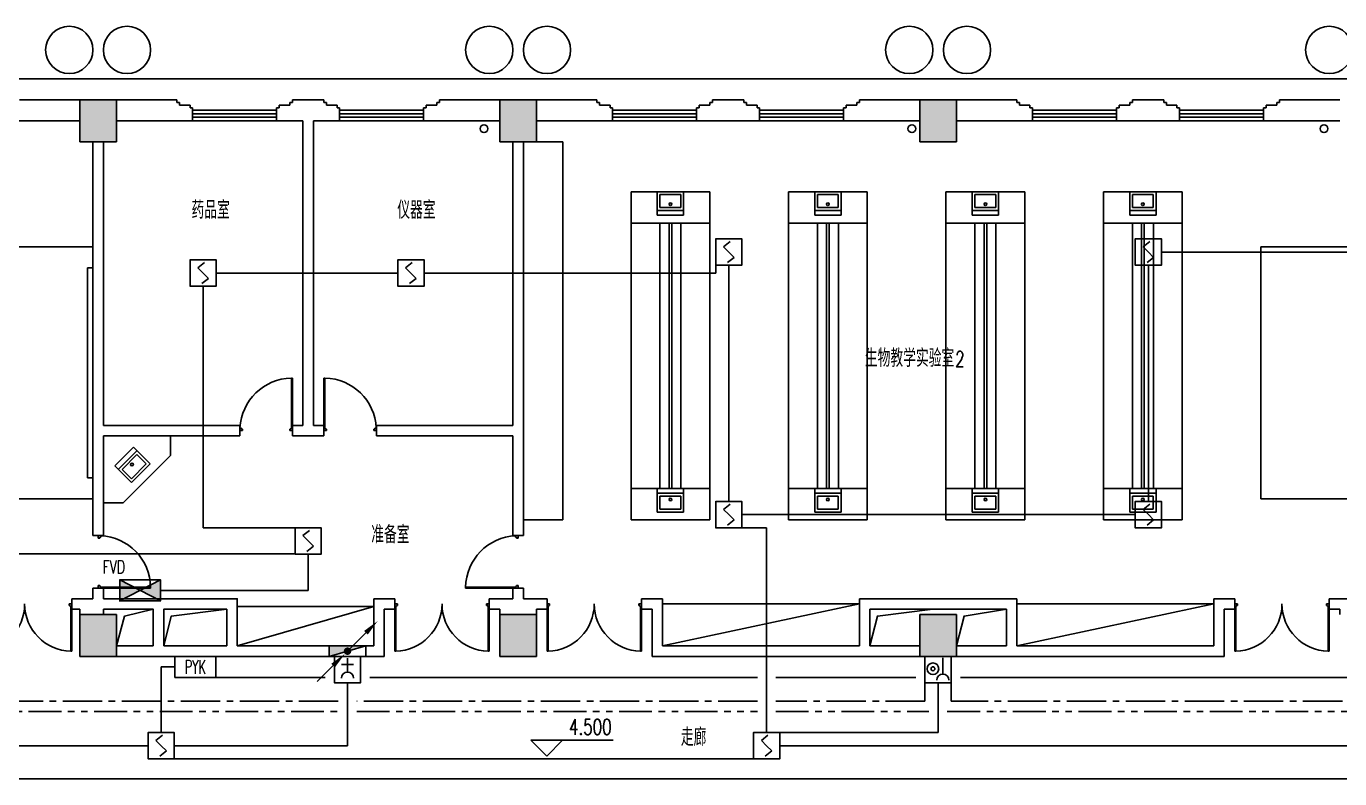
# Model space of a CAD drawing. Extents: x 190999 to 918899, y -200814 to 215286.
# Drawn here: x 235442 to 260462, y 94839 to 109167 of the extents above; entities that cross this region are included whole.
import ezdxf
from ezdxf.enums import TextEntityAlignment as Align

# ---------------------------------------------------------------- set-up
doc = ezdxf.new("R2010")
doc.units = 0
doc.header["$LTSCALE"] = 1000
doc.header["$MEASUREMENT"] = 0
doc.linetypes.add('CENTER2', pattern=[1.125, 0.75, -0.125, 0.125, -0.125])
doc.linetypes.add('PHANTOM2', pattern=[1.25, 0.625, -0.125, 0.125, -0.125, 0.125, -0.125])
for name, color, linetype in [('00-EQUIP', 3, 'Continuous'), ('00-LWIRE', 4, 'Continuous'), ('00-WIRE-4', 6, 'Continuous'), ('A-墙线', 2, 'Continuous'), ('A-外包装修', 250, 'Continuous'), ('A-外窗', 145, 'Continuous'), ('A-家具', 250, 'Continuous'), ('A-门', 167, 'Continuous'), ('COLUMN', 2, 'Continuous'), ('DIM_ELEV', 3, 'Continuous'), ('EQUIP_消火栓', 1, 'Continuous'), ('PUB_HATCH', 250, 'Continuous'), ('PUB_TEXT', 7, 'Continuous'), ('房间名称', 7, 'Continuous'), ('暖通-风-说明', 3, 'Continuous'), ('洞口线', 165, 'Continuous'), ('雨水管', 151, 'Continuous')]:
    doc.layers.add(name, color=color, linetype=linetype)
doc.styles.add('_COMPLEX', font='COMPLEX.shx', dxfattribs={"width": 0.5})
doc.styles.add('_TCH_DIM', font='SIMPLEX', dxfattribs={"bigfont": 'GBCBIG'})
doc.styles.add('HZ-ZGBZ', font='romanc.shx', dxfattribs={"width": 0.65})
doc.styles.get("Standard").update_dxf_attribs({"font": 'simhei.ttf'})
doc.styles.add('XXK', font='romans.shx', dxfattribs={"width": 0.75, "bigfont": 'hzf.shx'})
doc.styles.add('zz-1', font='arial.ttf', dxfattribs={"width": 0.8})
doc.linetypes.add('4INE', pattern='A,1,-0.15,["4",XXK,S=0.3,R=0,X=-0.1,Y=-0.1],-0.25', length=1.4)
doc.linetypes.add('BIG-DLINE', pattern='A,1,-0.15,["D",XXK,S=0.2,R=0,X=-0.1,Y=-0.09],-0.2', length=1.35)

# ---------------------------------------------------------------- blocks, each defined once
blk = doc.blocks.new('m1000')
at = {"layer": 'A-墙线'}
for p, q in [((0, 0), (0, 200)), ((1000, 0), (1000, 200))]:
    blk.add_line(p, q, dxfattribs=at)
at = {"layer": 'A-门'}
for p, q in [((0, 1100), (0, 100)), ((0, 1100), (20, 1100)), ((20, 1100), (20, 150)), ((0, 150), (30, 150)), ((0, 100), (50, 100)), ((30, 150), (30, 130)), ((30, 130), (50, 130)), ((50, 130), (50, 100)), ((950, 130), (950, 100)), ((970, 130), (950, 130)), ((1000, 100), (950, 100)), ((970, 150), (970, 130)), ((1000, 150), (970, 150)), ((1000, 150), (1000, 100))]:
    blk.add_line(p, q, dxfattribs=at)
blk.add_arc((0, 100), 1000, 2.866, 88.854, dxfattribs=at)
blk = doc.blocks.new('m1800')
at = {"layer": 'A-墙线'}
for p, q in [((-900, -100), (-900, 100)), ((900, -100), (900, 100))]:
    blk.add_line(p, q, dxfattribs=at)
at = {"layer": 'A-门'}
for p, q in [((-900, 900), (-900, 0)), ((-900, 900), (-880, 900)), ((-880, 900), (-880, 50)), ((880, 900), (880, 50)), ((900, 900), (880, 900)), ((900, 900), (900, 0)), ((-900, 50), (-870, 50)), ((-900, 0), (-850, 0)), ((-870, 50), (-870, 30)), ((-870, 30), (-850, 30)), ((-850, 30), (-850, 0)), ((850, 30), (850, 0)), ((870, 30), (850, 30)), ((900, 0), (850, 0)), ((870, 50), (870, 30)), ((900, 50), (870, 50))]:
    blk.add_line(p, q, dxfattribs=at)
for centre, start, end in [((-900, 0), 0, 88.7267), ((900, 0), 91.2733, 180)]:
    blk.add_arc(centre, 900, start, end, dxfattribs=at)
blk = doc.blocks.new('$TwtSys$00000434')
for p, q in [((-0.5, 0.5), (-0.5, -0.5)), ((-0.5, -0.5), (0.5, 0.5)), ((0.5, 0.5), (-0.5, 0.5)), ((0.5, -0.5), (0.5, 0.5)), ((-0.5, -0.5), (0.5, -0.5))]:
    blk.add_line(p, q)
blk.add_solid([(0.5, -0.5), (0.5, 0.5), (-0.5, -0.5)])
blk = doc.blocks.new('$plan$00001609')
at = {"linetype": 'Continuous'}
for p, q in [((0, -251), (0, 251)), ((0, 251), (450, 251)), ((93, -251), (93, 251)), ((450, 251), (450, -251)), ((146, -199), (146, 199)), ((146, 199), (397, 199)), ((397, 199), (397, -199)), ((146, -199), (397, -199)), ((0, -251), (450, -251))]:
    blk.add_line(p, q, dxfattribs=at)
blk.add_line((238, 2), (238, 0))
blk.add_arc((212, 0), 26, 4.716, 0, dxfattribs=at)
at = {"style": 'zz-1'}
for tag in ['YSIZE', 'XSIZE']:
    blk.add_attdef(tag, (0, 0), '', height=0.5, dxfattribs=at)
blk = doc.blocks.new('_LINKPT1')
at = {"color": 0}
blk.add_line((0, 0), (0, 0), dxfattribs=at)
blk = doc.blocks.new('J62IR8YJ')
for p, q in [((-0.5, 1), (0.5, 1)), ((-0.5, 0), (-0.5, 1)), ((0, 0.598), (0, 0.06)), ((0.5, 1), (0.5, 0)), ((0.5, 0), (-0.5, 0)), ((-0.231, 0.312), (0.231, 0.312))]:
    blk.add_line(p, q)
at = {"const_width": 0.04, "flags": 128}
blk.add_lwpolyline([(-0.5, 0), (-0.5, 1), (0.5, 1), (0.5, 0)], close=True, dxfattribs=at)
blk.add_arc((0, 0.829), 0.231, 180, 0)
at = {"xscale": 0.002, "yscale": 0.00200000000000955, "zscale": 0.002}
for p in [(0, 1), (-0.5, 0.5), (0, 0), (0.5, 0.5)]:
    blk.add_blockref('_LINKPT1', p, dxfattribs=at)
at = {"flags": 9}
blk.add_attdef('A', (0, 0), '', height=0.00002, dxfattribs=at)
blk = doc.blocks.new('3S1KCGW2')
for p, q in [((0.5, 0.5), (-0.5, 0.5)), ((-0.5, 0.5), (-0.5, -0.5)), ((-0.2, 0.2), (0.05, 0.4)), ((0, 0), (-0.2, 0.2)), ((0, 0), (0.2, -0.2)), ((0.5, -0.5), (0.5, 0.5)), ((-0.5, -0.5), (0.5, -0.5)), ((0.2, -0.2), (-0.05, -0.4))]:
    blk.add_line(p, q)
at = {"const_width": 0.04, "flags": 128}
blk.add_lwpolyline([(-0.5, -0.5), (-0.5, 0.5), (0.5, 0.5), (0.5, -0.5)], close=True, dxfattribs=at)
at = {"xscale": 0.002, "yscale": 0.002, "zscale": 0.002}
for p in [(-0.5, 0), (0, 0.5), (0.5, 0), (0, -0.5)]:
    blk.add_blockref('_LINKPT1', p, dxfattribs=at)
at = {"flags": 9}
blk.add_attdef('A', (0, 0), '', height=0.00002, dxfattribs=at)
blk = doc.blocks.new('3T1W6ZCM')
for p, q in [((0.5, 0.5), (-0.5, 0.5)), ((-0.5, 0.5), (-0.5, -0.5)), ((-0.178, 0.172), (-0.178, -0.443)), ((0.5, -0.5), (0.5, 0.5)), ((-0.5, -0.5), (0.5, -0.5))]:
    blk.add_line(p, q)
at = {"const_width": 0.04}
blk.add_lwpolyline([(-0.5, 0.5), (-0.5, -0.5), (0.5, -0.5), (0.5, 0.5)], close=True, dxfattribs=at)
for radius in [0.222, 0.074]:
    blk.add_circle((0.197, -0.03), radius)
blk.add_arc((-0.178, 0.403), 0.231, 180, 0)
at = {"xscale": 0.002, "yscale": 0.002, "zscale": 0.002}
for p in [(-0.5, 0), (0, 0.5), (0.5, 0), (0, -0.5)]:
    blk.add_blockref('_LINKPT1', p, dxfattribs=at)
at = {"flags": 9}
blk.add_attdef('A', (0, 0), '', height=0.00002, dxfattribs=at)
blk = doc.blocks.new('6H2KALM6')
for p, q in [((-0.78, 0.4), (0.78, -0.4)), ((0.78, 0.4), (-0.78, -0.4)), ((0.78, 0.4), (-0.78, 0.4)), ((-0.78, 0.4), (-0.78, -0.4)), ((0.78, -0.4), (0.78, 0.4)), ((-0.78, -0.4), (0.78, -0.4))]:
    blk.add_line(p, q)
at = {"const_width": 0.04}
blk.add_lwpolyline([(-0.78, 0.4), (-0.78, -0.4), (0.78, -0.4), (0.78, 0.4)], close=True, dxfattribs=at)
for points in [[(-0.78, 0.4), (0, 0), (-0.78, -0.4)], [(0.78, 0.4), (0, 0), (0.78, -0.4)]]:
    blk.add_solid(points)
at = {"xscale": 0.002, "yscale": 0.002, "zscale": 0.002}
for p in [(-0.78, 0), (0, 0.4), (0.78, 0), (0, -0.4)]:
    blk.add_blockref('_LINKPT1', p, dxfattribs=at)
at = {"flags": 9}
blk.add_attdef('A', (0, 0), '', height=0.00002, dxfattribs=at)
blk = doc.blocks.new('6A2DRK5Q')
for p, q in [((0.78, 0.4), (-0.78, 0.4)), ((-0.78, 0.4), (-0.78, -0.4)), ((0.78, -0.4), (0.78, 0.4)), ((-0.78, -0.4), (0.78, -0.4))]:
    blk.add_line(p, q)
at = {"xscale": 0.002, "yscale": 0.002, "zscale": 0.002}
for p in [(-0.78, 0), (0, 0.4), (0.78, 0), (0, -0.4)]:
    blk.add_blockref('_LINKPT1', p, dxfattribs=at)
at = {"style": '_COMPLEX', "width": 0.6, "flags": 8}
blk.add_attdef('$TEXT$', text='', height=0.52, dxfattribs=at).set_placement((0, 0), align=Align.MIDDLE_CENTER)
at = {"flags": 9}
blk.add_attdef('A', (0, 0), '', height=0.00002, dxfattribs=at)
blk = doc.blocks.new('_WRLD1L')
for p, q in [((0.7, 0.7), (0, 0)), ((0.104, 0.104), (0.104, 0.104)), ((-0.104, -0.104), (-0.104, -0.104))]:
    blk.add_line(p, q)
at = {"const_width": 0.142}
blk.add_lwpolyline([(-0.071, 0, 1), (0.071, 0, 1)], format="xyb", close=True, dxfattribs=at)
blk.add_solid([(0.63, 0.77), (0.77, 0.63), (1.15, 1.15)])
at = {"width": 0.8, "flags": 9}
blk.add_attdef('A', (0, 0), '', height=0.00002, dxfattribs=at)
blk = doc.blocks.new('_WRLD10L')
for p, q in [((1.15, 1.15), (0.55, 0.55)), ((0.104, 0.104), (0.104, 0.104)), ((-0.104, -0.104), (-0.104, -0.104))]:
    blk.add_line(p, q)
at = {"const_width": 0.142}
blk.add_lwpolyline([(-0.071, 0, 1), (0.071, 0, 1)], format="xyb", close=True, dxfattribs=at)
blk.add_solid([(0.62, 0.48), (0.48, 0.62), (0.1, 0.1)])
at = {"width": 0.8, "flags": 9}
blk.add_attdef('A', (0, 0), '', height=0.00002, dxfattribs=at)

msp = doc.modelspace()

# ---------------------------------------------------------------- hatches: boundary and pattern name
at = {"layer": 'PUB_HATCH'}
for points in [[(237161.6, 107767.4), (236461.6, 107767.4), (236461.6, 106967.4), (237161.6, 106967.4)], [(245161.6, 107767.4), (244461.6, 107767.4), (244461.6, 106967.4), (245161.6, 106967.4)], [(253161.6, 107767.4), (252461.6, 107767.4), (252461.6, 106967.4), (253161.6, 106967.4)], [(237161.6, 97967.4), (236461.6, 97967.4), (236461.6, 97167.4), (237161.6, 97167.4)], [(245161.6, 97967.4), (244461.6, 97967.4), (244461.6, 97167.4), (245161.6, 97167.4)], [(253161.6, 97967.4), (252461.6, 97967.4), (252461.6, 97167.4), (253161.6, 97167.4)]]:
    msp.add_hatch(color=256, dxfattribs=at).paths.add_polyline_path(points)

# ---------------------------------------------------------------- linework, layer by layer
at = {"layer": '00-WIRE-4'}
for p, q in [((264603.5, 104867.4), (257066.5, 104867.4)), ((248574.7, 104617.4), (248574.7, 104467.4)), ((248824.7, 100117.4), (248824.7, 104617.4)), ((256816.5, 100117.4), (256816.5, 104617.4)), ((242519.2, 104467.4), (239061.6, 104467.4)), ((248574.7, 104467.4), (243019.2, 104467.4)), ((238811.6, 99617.4), (238811.6, 104217.4)), ((256566.5, 99867.4), (249074.7, 99867.4)), ((240561.6, 99617.4), (238811.6, 99617.4)), ((249074.7, 99617.4), (249545, 99617.4)), ((249545, 99617.4), (249545, 95717.4)), ((232761.6, 99118.6), (240561.6, 99118.6)), ((240811.6, 98423.3), (240811.6, 99117.4)), ((240811.6, 98423.3), (238001.6, 98423.3)), ((238011.6, 96967.4), (238011.6, 95717.4)), ((238011.6, 96967.4), (238271.6, 96967.4)), ((241561.3, 95467.4), (241561.3, 96667.4)), ((252811.6, 95717.4), (252811.6, 96667.4)), ((249795, 95717.4), (252811.6, 95717.4)), ((226728.3, 95467.4), (237761.6, 95467.4)), ((241561.3, 95467.4), (238261.6, 95467.4)), ((249795, 95467.4), (260828.3, 95467.4)), ((238261.6, 95217.4), (249295, 95217.4))]:
    msp.add_line(p, q, dxfattribs=at)
at = {"layer": '00-WIRE-4', "linetype": '4INE'}
for p, q in [((239051.6, 96767.4), (241136.3, 96767.4)), ((241986.3, 96767.4), (249370, 96767.4)), ((249720, 96767.4), (252386.6, 96767.4)), ((253236.6, 96767.4), (263386.9, 96767.4))]:
    msp.add_line(p, q, dxfattribs=at)
at = {"layer": '00-WIRE-4', "linetype": 'CENTER2'}
for p, q in [((252561.6, 96667.4), (252561.6, 96317.4)), ((253061.6, 96667.4), (253061.6, 96317.4)), ((241386.3, 96317.4), (224236.6, 96317.4)), ((249370, 96317.4), (241736.3, 96317.4)), ((252561.6, 96317.4), (249720, 96317.4)), ((263886.9, 96317.4), (253061.6, 96317.4))]:
    msp.add_line(p, q, dxfattribs=at)
at = {"layer": '00-WIRE-4', "linetype": 'PHANTOM2'}
for p, q in [((224236.6, 96117.4), (241386.3, 96117.4)), ((241736.3, 96117.4), (249370, 96117.4)), ((249720, 96117.4), (252636.6, 96117.4)), ((252986.6, 96117.4), (263886.9, 96117.4))]:
    msp.add_line(p, q, dxfattribs=at)
at = {"layer": '00-WIRE-4', "linetype": 'BIG-DLINE'}
msp.add_line((224236.6, 94838.8), (272436.6, 94838.8), dxfattribs=at)
at = {"layer": 'A-墙线'}
for p, q in [((236461.6, 107767.4), (235311.6, 107767.4)), ((237161.6, 107767.4), (238311.6, 107767.4)), ((238311.6, 107767.4), (238311.6, 107717.4)), ((238311.6, 107717.4), (238361.6, 107717.4)), ((238361.6, 107717.4), (238361.6, 107667.4)), ((238361.6, 107667.4), (238561.6, 107667.4)), ((238561.6, 107667.4), (238561.6, 107617.4)), ((238561.6, 107617.4), (238611.6, 107617.4)), ((238611.6, 107617.4), (238611.6, 107367.4)), ((240261.6, 107617.4), (240211.6, 107617.4)), ((240211.6, 107617.4), (240211.6, 107367.4)), ((240261.6, 107667.4), (240261.6, 107617.4)), ((240461.6, 107667.4), (240261.6, 107667.4)), ((240461.6, 107717.4), (240461.6, 107667.4)), ((240511.6, 107717.4), (240461.6, 107717.4)), ((240511.6, 107767.4), (241111.6, 107767.4)), ((240511.6, 107767.4), (240511.6, 107717.4)), ((241111.6, 107767.4), (241111.6, 107717.4)), ((241111.6, 107717.4), (241161.6, 107717.4)), ((241161.6, 107717.4), (241161.6, 107667.4)), ((241161.6, 107667.4), (241361.6, 107667.4)), ((241361.6, 107667.4), (241361.6, 107617.4)), ((241361.6, 107617.4), (241411.6, 107617.4)), ((241411.6, 107617.4), (241411.6, 107367.4)), ((243061.6, 107617.4), (243011.6, 107617.4)), ((243011.6, 107617.4), (243011.6, 107367.4)), ((243061.6, 107667.4), (243061.6, 107617.4)), ((243261.6, 107667.4), (243061.6, 107667.4)), ((243261.6, 107717.4), (243261.6, 107667.4)), ((243311.6, 107717.4), (243261.6, 107717.4)), ((243311.6, 107767.4), (244461.6, 107767.4)), ((243311.6, 107767.4), (243311.6, 107717.4)), ((246311.6, 107767.4), (245161.6, 107767.4)), ((246311.6, 107767.4), (246311.6, 107717.4)), ((246311.6, 107717.4), (246361.6, 107717.4)), ((246361.6, 107717.4), (246361.6, 107667.4)), ((246361.6, 107667.4), (246561.6, 107667.4)), ((246561.6, 107667.4), (246561.6, 107617.4)), ((246561.6, 107617.4), (246611.6, 107617.4)), ((246611.6, 107617.4), (246611.6, 107367.4)), ((248261.6, 107617.4), (248211.6, 107617.4)), ((248211.6, 107617.4), (248211.6, 107367.4)), ((248261.6, 107667.4), (248261.6, 107617.4)), ((248461.6, 107667.4), (248261.6, 107667.4)), ((248461.6, 107717.4), (248461.6, 107667.4)), ((248511.6, 107717.4), (248461.6, 107717.4)), ((249111.6, 107767.4), (248511.6, 107767.4)), ((248511.6, 107767.4), (248511.6, 107717.4)), ((249111.6, 107767.4), (249111.6, 107717.4)), ((249111.6, 107717.4), (249161.6, 107717.4)), ((249161.6, 107717.4), (249161.6, 107667.4)), ((249161.6, 107667.4), (249361.6, 107667.4)), ((249361.6, 107667.4), (249361.6, 107617.4)), ((249361.6, 107617.4), (249411.6, 107617.4)), ((249411.6, 107617.4), (249411.6, 107367.4)), ((251061.6, 107617.4), (251011.6, 107617.4)), ((251011.6, 107617.4), (251011.6, 107367.4)), ((251061.6, 107667.4), (251061.6, 107617.4)), ((251261.6, 107667.4), (251061.6, 107667.4)), ((251261.6, 107717.4), (251261.6, 107667.4)), ((251311.6, 107717.4), (251261.6, 107717.4)), ((252461.6, 107767.4), (251311.6, 107767.4)), ((251311.6, 107767.4), (251311.6, 107717.4)), ((253161.6, 107767.4), (254311.6, 107767.4)), ((254311.6, 107767.4), (254311.6, 107717.4)), ((254311.6, 107717.4), (254361.6, 107717.4)), ((254361.6, 107717.4), (254361.6, 107667.4)), ((254361.6, 107667.4), (254561.6, 107667.4)), ((254561.6, 107667.4), (254561.6, 107617.4)), ((254561.6, 107617.4), (254611.6, 107617.4)), ((254611.6, 107617.4), (254611.6, 107367.4)), ((256261.6, 107617.4), (256211.6, 107617.4)), ((256211.6, 107617.4), (256211.6, 107367.4)), ((256261.6, 107667.4), (256261.6, 107617.4)), ((256461.6, 107667.4), (256261.6, 107667.4)), ((256461.6, 107717.4), (256461.6, 107667.4)), ((256511.6, 107717.4), (256461.6, 107717.4)), ((256511.6, 107767.4), (257111.6, 107767.4)), ((256511.6, 107767.4), (256511.6, 107717.4)), ((257111.6, 107767.4), (257111.6, 107717.4)), ((257111.6, 107717.4), (257161.6, 107717.4)), ((257161.6, 107717.4), (257161.6, 107667.4)), ((257161.6, 107667.4), (257361.6, 107667.4)), ((257361.6, 107667.4), (257361.6, 107617.4)), ((257361.6, 107617.4), (257411.6, 107617.4)), ((257411.6, 107617.4), (257411.6, 107367.4)), ((259061.6, 107617.4), (259011.6, 107617.4)), ((259011.6, 107617.4), (259011.6, 107367.4)), ((259061.6, 107667.4), (259061.6, 107617.4)), ((259261.6, 107667.4), (259061.6, 107667.4)), ((259261.6, 107717.4), (259261.6, 107667.4)), ((259311.6, 107717.4), (259261.6, 107717.4)), ((259311.6, 107767.4), (260461.6, 107767.4)), ((259311.6, 107767.4), (259311.6, 107717.4)), ((236461.6, 107367.4), (235011.6, 107367.4)), ((237161.6, 107367.4), (238611.6, 107367.4)), ((240211.6, 107367.4), (240711.6, 107367.4)), ((240711.6, 107367.4), (240711.6, 101567.4)), ((240911.6, 107367.4), (240911.6, 101567.4)), ((240911.6, 107367.4), (241411.6, 107367.4)), ((243011.6, 107367.4), (244461.6, 107367.4)), ((246611.6, 107367.4), (245161.6, 107367.4)), ((249411.6, 107367.4), (248211.6, 107367.4)), ((252461.6, 107367.4), (251011.6, 107367.4)), ((253161.6, 107367.4), (254611.6, 107367.4)), ((256211.6, 107367.4), (257411.6, 107367.4)), ((259011.6, 107367.4), (260461.6, 107367.4)), ((236711.6, 99467.4), (236711.6, 106967.4)), ((236911.6, 101567.4), (236911.6, 106967.4)), ((244711.6, 101567.4), (244711.6, 106967.4)), ((244911.6, 99467.4), (244911.6, 106967.4)), ((239511.6, 101567.4), (236911.6, 101567.4)), ((239511.6, 101367.4), (236911.6, 101367.4)), ((236911.6, 99467.4), (236911.6, 101367.4)), ((240711.6, 101567.4), (240511.6, 101567.4)), ((241111.6, 101367.4), (240511.6, 101367.4)), ((241111.6, 101567.4), (240911.6, 101567.4)), ((244711.6, 101567.4), (242111.6, 101567.4)), ((244711.6, 101367.4), (242111.6, 101367.4)), ((244711.6, 99467.4), (244711.6, 101367.4)), ((236711.6, 98267.4), (236711.6, 98467.4)), ((236911.6, 98267.4), (236911.6, 98467.4)), ((244711.6, 98267.4), (244711.6, 98467.4)), ((244911.6, 98267.4), (244911.6, 98467.4)), ((236311.6, 98267.4), (236711.6, 98267.4)), ((242461.6, 98267.4), (242061.6, 98267.4)), ((242061.6, 98267.4), (242061.6, 97367.4)), ((244711.6, 98267.4), (244261.6, 98267.4)), ((245361.6, 98267.4), (244911.6, 98267.4)), ((247161.6, 98267.4), (247561.6, 98267.4)), ((247561.6, 98267.4), (247561.6, 97367.4)), ((254311.6, 98267.4), (251311.6, 98267.4)), ((251311.6, 98267.4), (251311.6, 97367.4)), ((254311.6, 98267.4), (254311.6, 97367.4)), ((258461.6, 98267.4), (258061.6, 98267.4)), ((258061.6, 98267.4), (258061.6, 97367.4)), ((260261.6, 98267.4), (260711.6, 98267.4)), ((236461.6, 98067.4), (236311.6, 98067.4)), ((236461.6, 97967.4), (236461.6, 98067.4)), ((236911.6, 97967.4), (236911.6, 98067.4)), ((242461.6, 98067.4), (242261.6, 98067.4)), ((242261.6, 98067.4), (242261.6, 97167.4)), ((244461.6, 98067.4), (244261.6, 98067.4)), ((244461.6, 97967.4), (244461.6, 98067.4)), ((245161.6, 98067.4), (245361.6, 98067.4)), ((245161.6, 97967.4), (245161.6, 98067.4)), ((247161.6, 98067.4), (247361.6, 98067.4)), ((247361.6, 98067.4), (247361.6, 97167.4)), ((254111.6, 98067.4), (251511.6, 98067.4)), ((251511.6, 97367.4), (251511.6, 98067.4)), ((254111.6, 97367.4), (254111.6, 98067.4)), ((258461.6, 98067.4), (258261.6, 98067.4)), ((258261.6, 98067.4), (258261.6, 97167.4)), ((260461.6, 98067.4), (260261.6, 98067.4)), ((260461.6, 97967.4), (260461.6, 98067.4)), ((237861.6, 97367.4), (237161.6, 97367.4)), ((239261.6, 97367.4), (238061.6, 97367.4)), ((242061.6, 97367.4), (239461.6, 97367.4)), ((251311.6, 97367.4), (247561.6, 97367.4)), ((252461.6, 97367.4), (251511.6, 97367.4)), ((253161.6, 97367.4), (254111.6, 97367.4)), ((254311.6, 97367.4), (258061.6, 97367.4)), ((242261.6, 97167.4), (237161.6, 97167.4)), ((252461.6, 97167.4), (247361.6, 97167.4)), ((253161.6, 97167.4), (258261.6, 97167.4))]:
    msp.add_line(p, q, dxfattribs=at)
for points in [[(236911.6, 98267.4), (239461.6, 98267.4), (239461.6, 97367.4)], [(236911.6, 98067.4), (237861.6, 98067.4), (237861.6, 97367.4)], [(238061.6, 97367.6), (238061.6, 98067.4), (239261.6, 98067.4), (239261.6, 97367.4)]]:
    msp.add_lwpolyline(points, dxfattribs=at)
at = {"layer": 'A-外包装修'}
msp.add_line((220111.6, 108167.4), (284811.6, 108167.4), dxfattribs=at)
for centre in [(236261.6, 108717.4), (237361.6, 108717.4), (244261.6, 108717.4), (245361.6, 108717.4), (252261.6, 108717.4), (253361.6, 108717.4), (260261.6, 108717.4)]:
    msp.add_circle(centre, 450, dxfattribs=at)
at = {"layer": 'A-外窗'}
for p, q in [((238611.6, 107567.4), (240211.6, 107567.4)), ((238611.6, 107497.4), (240211.6, 107497.4)), ((238611.6, 107437.4), (240211.6, 107437.4)), ((238611.6, 107367.4), (240211.6, 107367.4)), ((243011.6, 107567.4), (241411.6, 107567.4)), ((243011.6, 107497.4), (241411.6, 107497.4)), ((243011.6, 107437.4), (241411.6, 107437.4)), ((243011.6, 107367.4), (241411.6, 107367.4)), ((246611.6, 107567.4), (248211.6, 107567.4)), ((246611.6, 107497.4), (248211.6, 107497.4)), ((246611.6, 107437.4), (248211.6, 107437.4)), ((246611.6, 107367.4), (248211.6, 107367.4)), ((251011.6, 107567.4), (249411.6, 107567.4)), ((251011.6, 107497.4), (249411.6, 107497.4)), ((251011.6, 107437.4), (249411.6, 107437.4)), ((251011.6, 107367.4), (249411.6, 107367.4)), ((254611.6, 107567.4), (256211.6, 107567.4)), ((254611.6, 107497.4), (256211.6, 107497.4)), ((254611.6, 107437.4), (256211.6, 107437.4)), ((254611.6, 107367.4), (256211.6, 107367.4)), ((259011.6, 107567.4), (257411.6, 107567.4)), ((259011.6, 107497.4), (257411.6, 107497.4)), ((259011.6, 107437.4), (257411.6, 107437.4)), ((259011.6, 107367.4), (257411.6, 107367.4))]:
    msp.add_line(p, q, dxfattribs=at)
at = {"layer": 'A-家具'}
for p, q in [((245161.6, 106967.4), (245661.6, 106967.4)), ((245661.6, 99767.4), (245661.6, 106967.4)), ((246961.6, 99767.4), (246961.6, 106017.4)), ((248461.6, 106017.4), (246961.6, 106017.4)), ((248461.6, 99767.4), (248461.6, 106017.4)), ((249961.6, 99767.4), (249961.6, 106017.4)), ((251461.6, 106017.4), (249961.6, 106017.4)), ((251461.6, 99767.4), (251461.6, 106017.4)), ((252961.6, 99767.4), (252961.6, 106017.4)), ((254461.6, 106017.4), (252961.6, 106017.4)), ((254461.6, 99767.4), (254461.6, 106017.4)), ((255961.6, 99767.4), (255961.6, 106017.4)), ((257461.6, 106017.4), (255961.6, 106017.4)), ((257461.6, 99767.4), (257461.6, 106017.4)), ((248461.6, 105417.4), (246961.6, 105417.4)), ((247511.6, 100367.4), (247511.6, 105417.4)), ((247686.6, 100367.4), (247686.6, 105417.4)), ((247736.6, 100367.4), (247736.6, 105417.4)), ((247911.6, 100367.4), (247911.6, 105417.4)), ((251461.6, 105417.4), (249961.6, 105417.4)), ((250511.6, 100367.4), (250511.6, 105417.4)), ((250686.6, 100367.4), (250686.6, 105417.4)), ((250736.6, 100367.4), (250736.6, 105417.4)), ((250911.6, 100367.4), (250911.6, 105417.4)), ((254461.6, 105417.4), (252961.6, 105417.4)), ((253511.6, 100367.4), (253511.6, 105417.4)), ((253686.6, 100367.4), (253686.6, 105417.4)), ((253736.6, 100367.4), (253736.6, 105417.4)), ((253911.6, 100367.4), (253911.6, 105417.4)), ((257461.6, 105417.4), (255961.6, 105417.4)), ((256511.6, 100367.4), (256511.6, 105417.4)), ((256686.6, 100367.4), (256686.6, 105417.4)), ((256736.6, 100367.4), (256736.6, 105417.4)), ((256911.6, 100367.4), (256911.6, 105417.4)), ((236711.6, 104967.4), (234961.6, 104967.4)), ((258961.6, 100167.4), (258961.6, 104967.4)), ((260711.6, 104967.4), (258961.6, 104967.4)), ((236611.6, 100567.4), (236611.6, 104567.4)), ((236711.6, 104567.4), (236611.6, 104567.4)), ((238186.6, 100992.4), (238186.6, 101367.4)), ((238186.6, 100992.4), (237286.6, 100092.4)), ((236711.6, 100567.4), (236611.6, 100567.4)), ((248461.6, 100367.4), (246961.6, 100367.4)), ((251461.6, 100367.4), (249961.6, 100367.4)), ((254461.6, 100367.4), (252961.6, 100367.4)), ((257461.6, 100367.4), (255961.6, 100367.4)), ((236711.6, 100167.4), (234961.6, 100167.4)), ((237286.6, 100092.4), (236911.6, 100092.4)), ((260711.6, 100167.4), (258961.6, 100167.4)), ((244911.6, 99767.4), (245661.6, 99767.4)), ((248461.6, 99767.4), (246961.6, 99767.4)), ((251461.6, 99767.4), (249961.6, 99767.4)), ((254461.6, 99767.4), (252961.6, 99767.4)), ((257461.6, 99767.4), (255961.6, 99767.4)), ((242061.6, 98117.4), (239461.6, 98117.4)), ((239461.6, 97367.4), (242061.6, 98117.4)), ((251311.6, 98167.4), (247561.6, 98167.4)), ((251311.6, 98167.4), (247561.6, 97367.4)), ((254311.6, 98167.4), (258061.6, 98167.4)), ((258061.6, 98167.4), (254311.6, 97367.4))]:
    msp.add_line(p, q, dxfattribs=at)
at = {"layer": 'COLUMN'}
for p, q in [((237161.6, 107767.4), (236461.6, 107767.4)), ((236461.6, 107767.4), (236461.6, 106967.4)), ((237161.6, 106967.4), (237161.6, 107767.4)), ((245161.6, 107767.4), (244461.6, 107767.4)), ((244461.6, 107767.4), (244461.6, 106967.4)), ((245161.6, 106967.4), (245161.6, 107767.4)), ((253161.6, 107767.4), (252461.6, 107767.4)), ((252461.6, 107767.4), (252461.6, 106967.4)), ((253161.6, 106967.4), (253161.6, 107767.4)), ((236461.6, 106967.4), (237161.6, 106967.4)), ((244461.6, 106967.4), (245161.6, 106967.4)), ((252461.6, 106967.4), (253161.6, 106967.4)), ((237161.6, 97967.4), (236461.6, 97967.4)), ((236461.6, 97967.4), (236461.6, 97167.4)), ((237161.6, 97167.4), (237161.6, 97967.4)), ((245161.6, 97967.4), (244461.6, 97967.4)), ((244461.6, 97967.4), (244461.6, 97167.4)), ((245161.6, 97167.4), (245161.6, 97967.4)), ((253161.6, 97967.4), (252461.6, 97967.4)), ((252461.6, 97967.4), (252461.6, 97167.4)), ((253161.6, 97167.4), (253161.6, 97967.4)), ((236461.6, 97167.4), (237161.6, 97167.4)), ((244461.6, 97167.4), (245161.6, 97167.4)), ((252461.6, 97167.4), (253161.6, 97167.4))]:
    msp.add_line(p, q, dxfattribs=at)
at = {"layer": 'DIM_ELEV'}
for p, q in [((245356.5, 95271.5), (245056.5, 95571.5)), ((245056.5, 95571.5), (246621.5, 95571.5)), ((245356.5, 95271.5), (245656.5, 95571.5))]:
    msp.add_line(p, q, dxfattribs=at)
at = {"layer": '洞口线', "ltscale": 2}
for points in [[(237161.6, 97367.4), (237311.6, 97934), (237861.6, 98067.4)], [(238061.6, 97367.4), (238205.1, 97936.8), (239261.6, 98067.4)], [(251511.6, 97367.1), (251655.1, 97936.5), (252711.6, 98067.1)], [(253161.6, 97367.1), (253305.1, 97936.5), (254111.6, 98067.4)]]:
    msp.add_lwpolyline(points, dxfattribs=at)
at = {"layer": '雨水管'}
for centre in [(244161.6, 107217.4), (252311.6, 107217.4), (260161.6, 107217.4)]:
    msp.add_circle(centre, 75, dxfattribs=at)

# ---------------------------------------------------------------- block references
at = {"layer": '00-EQUIP', "xscale": 500, "yscale": 500, "zscale": 500}
for name, p in [('3S1KCGW2', (248824.7, 104867.4)), ('3S1KCGW2', (256816.5, 104867.4)), ('3S1KCGW2', (238811.6, 104467.4)), ('3S1KCGW2', (242769.2, 104467.4)), ('3S1KCGW2', (248824.7, 99867.4)), ('3S1KCGW2', (256816.5, 99867.4)), ('3S1KCGW2', (240811.6, 99367.4)), ('6H2KALM6', (237611.6, 98423.3)), ('6H2KALM6', (237611.6, 98423.3))]:
    msp.add_blockref(name, p, dxfattribs=at)
msp.add_blockref('6A2DRK5Q', (238661.6, 96967.4), dxfattribs=at).add_auto_attribs({'$TEXT$': 'PYK'})
at = {"layer": '00-EQUIP', "xscale": 500, "yscale": 500, "zscale": 500, "rotation": 180}
for name, p in [('J62IR8YJ', (241561.3, 97167.4)), ('3T1W6ZCM', (252811.6, 96917.4)), ('3S1KCGW2', (238011.6, 95467.4)), ('3S1KCGW2', (249545, 95467.4))]:
    msp.add_blockref(name, p, dxfattribs=at)
at = {"layer": '00-LWIRE', "xscale": 500, "yscale": 500, "zscale": 500}
msp.add_blockref('_WRLD1L', (241561.3, 97267.4), dxfattribs=at)
at = {"layer": '00-LWIRE', "xscale": 500, "yscale": 500, "zscale": 500, "rotation": 180}
msp.add_blockref('_WRLD10L', (241561.3, 97267.4), dxfattribs=at)
at = {"layer": 'A-家具', "yscale": -1}
for p, rotation in [((247711.6, 105567.4), 89.99999999999999), ((250711.6, 105567.4), 89.99999999999999), ((253711.6, 105567.4), 89.99999999999999), ((256711.6, 105567.4), 89.99999999999999), ((237306.3, 100972.7), 315)]:
    msp.add_blockref('$plan$00001609', p, dxfattribs=dict(at, rotation=rotation))
at = {"layer": 'A-家具', "rotation": 270}
for p in [(247711.6, 100367.4), (250711.6, 100367.4), (253711.6, 100367.4), (256711.6, 100367.4)]:
    msp.add_blockref('$plan$00001609', p, dxfattribs=at)
at = {"layer": 'A-门', "xscale": -1}
msp.add_blockref('m1000', (240511.6, 101367.4), dxfattribs=at)
at = {"layer": 'A-门'}
msp.add_blockref('m1000', (241111.6, 101367.4), dxfattribs=at)
at = {"layer": 'A-门', "xscale": -1}
for name, p, rotation in [('m1000', (236711.6, 98467.4), 270), ('m1800', (246261.6, 98167.4), 180)]:
    msp.add_blockref(name, p, dxfattribs=dict(at, rotation=rotation))
at = {"layer": 'A-门'}
for name, p, rotation in [('m1000', (244911.6, 98467.4), 90), ('m1800', (235411.6, 98167.4), 180), ('m1800', (243361.6, 98167.4), 180), ('m1800', (259361.6, 98167.4), 180)]:
    msp.add_blockref(name, p, dxfattribs=dict(at, rotation=rotation))
at = {"layer": 'EQUIP_消火栓', "xscale": 700, "yscale": 200, "zscale": 700, "rotation": 180}
msp.add_blockref('$TwtSys$00000434', (241561.3, 97267.4), dxfattribs=at)

# ---------------------------------------------------------------- texts
at = {"layer": 'PUB_TEXT', "style": '_TCH_DIM', "width": 0.705882}
msp.add_text('4.500', height=297.5, dxfattribs=at).set_placement((245781.5, 95676.4))
at = {"layer": '房间名称', "style": '_TCH_DIM'}
for s, p in [('药品室', (238589.4, 105501.2)), ('仪器室', (242509.7, 105501.2)), ('生物教学实验室', (251416.9, 102680.2)), ('准备室', (242013.5, 99319.3)), ('走廊', (247911.7, 95463.1))]:
    msp.add_text(s, height=337.59, dxfattribs=at).set_placement(p)
at = {"layer": '房间名称', "style": '_TCH_DIM', "width": 0.705882}
msp.add_text('2', height=297.5, dxfattribs=at).set_placement((253137.1, 102680.2))
at = {"layer": '暖通-风-说明', "style": 'HZ-ZGBZ', "width": 0.7}
msp.add_text('FVD', height=250, dxfattribs=at).set_placement((236895.1, 98747.5))

doc.saveas('drawing.dxf')
